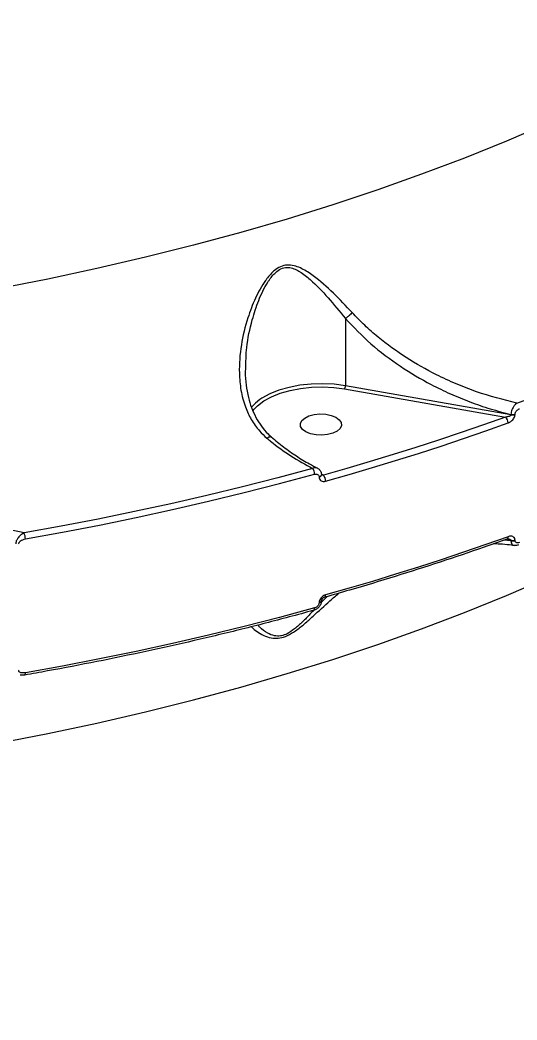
# Model space of a CAD drawing. Header units: millimetres. Extents: x -6901 to 7060, y -7557 to 6158.
# Drawn here: x 2090.5 to 2199, y -2262.1 to -2043.5 of the extents above; entities that cross this region are included whole.
import ezdxf

# ---------------------------------------------------------------- set-up
doc = ezdxf.new("R2010")
doc.units = ezdxf.units.MM
for name, color, linetype in [('DIKOM_ОБЪЕКТ', 7, 'Continuous'), ('DIKOM_РАЗМЕР_ЗОНА', 7, 'Continuous'), ('DIKOM_РАЗМЕР_ОБЪЕКТА', 7, 'Continuous')]:
    doc.layers.add(name, color=color, linetype=linetype)
doc.styles.add('style1', font='arial.ttf', dxfattribs={"width": 0.8})
doc.dimstyles.new('1-50', dxfattribs={"dimtxt": 300, "dimasz": 200, "dimexe": 100, "dimexo": 0, "dimgap": 100, "dimtad": 1, "dimtxsty": 'style1', "dimcen": 200, "dimclrd": 7, "dimclre": 7, "dimclrt": 7, "dimadec": 1, "dimazin": 2, "dimtfac": 1, "dimtmove": 0, "dimatfit": 2, "dimfxl": 0, "dimlwd": 25, "dimlwe": 18, "dimarcsym": 0})

# ---------------------------------------------------------------- blocks, each defined once
blk = doc.blocks.new('*D1')
at = {"layer": 'Defpoints', "color": 0, "transparency": 16777216}
for p in [(-4076.66, -462.32), (4983.51, -3127.59), (4983.51, -6854.07)]:
    blk.add_point(p, dxfattribs=at)
at = {"layer": 'DIKOM_РАЗМЕР_ОБЪЕКТА', "color": 7, "lineweight": 18, "transparency": 16777216}
for p, q in [((-4076.66, -462.32), (-4076.66, -6954.07)), ((4983.51, -3127.59), (4983.51, -6954.07))]:
    blk.add_line(p, q, dxfattribs=at)
at = {"layer": 'DIKOM_РАЗМЕР_ОБЪЕКТА', "color": 7, "lineweight": 25, "transparency": 16777216}
blk.add_line((-3876.66, -6854.07), (4783.51, -6854.07), dxfattribs=at)
at = {"layer": 'DIKOM_РАЗМЕР_ОБЪЕКТА', "color": 7, "transparency": 16777216}
for points in [[(-3876.66, -6820.74), (-3876.66, -6887.4), (-4076.66, -6854.07)], [(4783.51, -6820.74), (4783.51, -6887.4), (4983.51, -6854.07)]]:
    blk.add_solid(points, dxfattribs=at)
at = {"layer": 'DIKOM_РАЗМЕР_ОБЪЕКТА', "color": 7, "transparency": 16777216, "insert": (453.43, -6600.9), "char_height": 300, "attachment_point": 5, "style": 'style1'}
blk.add_mtext('9050', dxfattribs=at)
blk = doc.blocks.new('*D2')
at = {"layer": 'Defpoints', "color": 0, "transparency": 16777216}
for p in [(-1102.73, 4151.17), (-5819.23, -4492.42), (4721.24, -4492.42)]:
    blk.add_point(p, dxfattribs=at)
at = {"layer": 'DIKOM_РАЗМЕР_ОБЪЕКТА', "color": 7, "lineweight": 18, "transparency": 16777216}
for p, q in [((-1102.73, 4151.17), (-5919.23, 4151.17)), ((4721.24, -4492.42), (-5919.23, -4492.42))]:
    blk.add_line(p, q, dxfattribs=at)
at = {"layer": 'DIKOM_РАЗМЕР_ОБЪЕКТА', "color": 7, "lineweight": 25, "transparency": 16777216}
blk.add_line((-5819.23, 3951.17), (-5819.23, -4292.42), dxfattribs=at)
at = {"layer": 'DIKOM_РАЗМЕР_ОБЪЕКТА', "color": 7, "transparency": 16777216}
for points in [[(-5852.56, 3951.17), (-5785.89, 3951.17), (-5819.23, 4151.17)], [(-5852.56, -4292.42), (-5785.89, -4292.42), (-5819.23, -4492.42)]]:
    blk.add_solid(points, dxfattribs=at)
at = {"layer": 'DIKOM_РАЗМЕР_ОБЪЕКТА', "color": 7, "transparency": 16777216, "insert": (-6072.4, -170.63), "char_height": 300, "attachment_point": 5, "rotation": 90, "style": 'style1'}
blk.add_mtext('8650', dxfattribs=at)
blk = doc.blocks.new('*D3')
at = {"layer": 'Defpoints', "color": 0, "transparency": 16777216}
for p in [(-1553.27, 6158.28), (-6450.85, -6312.94), (5659.92, -6312.94)]:
    blk.add_point(p, dxfattribs=at)
at = {"layer": 'DIKOM_РАЗМЕР_ЗОНА', "color": 7, "lineweight": 18, "transparency": 16777216}
for p, q in [((-1553.27, 6158.28), (-6550.85, 6158.28)), ((5659.92, -6312.94), (-6550.85, -6312.94))]:
    blk.add_line(p, q, dxfattribs=at)
at = {"layer": 'DIKOM_РАЗМЕР_ЗОНА', "color": 7, "lineweight": 25, "transparency": 16777216}
blk.add_line((-6450.85, 5958.28), (-6450.85, -6112.94), dxfattribs=at)
at = {"layer": 'DIKOM_РАЗМЕР_ЗОНА', "color": 7, "transparency": 16777216}
for points in [[(-6484.18, 5958.28), (-6417.52, 5958.28), (-6450.85, 6158.28)], [(-6484.18, -6112.94), (-6417.52, -6112.94), (-6450.85, -6312.94)]]:
    blk.add_solid(points, dxfattribs=at)
at = {"layer": 'DIKOM_РАЗМЕР_ЗОНА', "color": 7, "transparency": 16777216, "insert": (-6704.02, -77.33), "char_height": 300, "attachment_point": 5, "rotation": 90, "style": 'style1'}
blk.add_mtext('12500', dxfattribs=at)
blk = doc.blocks.new('*D4')
at = {"layer": 'Defpoints', "color": 0, "transparency": 16777216}
for p in [(-5588.2, -1083.32), (7059.54, -2218.88), (7059.54, -7457.08)]:
    blk.add_point(p, dxfattribs=at)
at = {"layer": 'DIKOM_РАЗМЕР_ЗОНА', "color": 7, "lineweight": 18, "transparency": 16777216}
for p, q in [((-5588.2, -1083.32), (-5588.2, -7557.08)), ((7059.54, -2218.88), (7059.54, -7557.08))]:
    blk.add_line(p, q, dxfattribs=at)
at = {"layer": 'DIKOM_РАЗМЕР_ЗОНА', "color": 7, "lineweight": 25, "transparency": 16777216}
blk.add_line((-5388.2, -7457.08), (6859.54, -7457.08), dxfattribs=at)
at = {"layer": 'DIKOM_РАЗМЕР_ЗОНА', "color": 7, "transparency": 16777216}
for points in [[(-5388.2, -7423.74), (-5388.2, -7490.41), (-5588.2, -7457.08)], [(6859.54, -7423.74), (6859.54, -7490.41), (7059.54, -7457.08)]]:
    blk.add_solid(points, dxfattribs=at)
at = {"layer": 'DIKOM_РАЗМЕР_ЗОНА', "color": 7, "transparency": 16777216, "insert": (735.67, -7203.9), "char_height": 300, "attachment_point": 5, "style": 'style1'}
blk.add_mtext('12650', dxfattribs=at)

msp = doc.modelspace()

# ---------------------------------------------------------------- linework, layer by layer
at = {"layer": 'DIKOM_ОБЪЕКТ', "color": 7, "linetype": 'Continuous', "lineweight": 15}
for p, q in [((2161.534, -2108.742), (2161.534, -2123.451)), ((2139.751, -2120.194), (2139.767, -2119.852)), ((2161.373, -2124.123), (2196.494, -2130.284)), ((2197.689, -2129.793), (2161.534, -2123.451)), ((2141.282, -2128.915), (2141.606, -2128.519)), ((2197.689, -2129.704), (2197.689, -2129.793)), ((2198.588, -2129.726), (2198.588, -2129.637)), ((2155.787, -2143.373), (2155.787, -2143.401)), ((2156.725, -2142.981), (2156.28, -2142.786)), ((2156.312, -2142.919), (2156.312, -2142.948)), ((2197.689, -2157.311), (2196.118, -2157.193)), ((2196.583, -2157.028), (2197.689, -2157.222)), ((2198.588, -2157.244), (2198.588, -2157.155)), ((2197.689, -2157.222), (2197.689, -2157.311)), ((2155.787, -2170.83), (2155.787, -2170.858)), ((2156.312, -2170.377), (2156.312, -2170.405))]:
    msp.add_line(p, q, dxfattribs=at)
at = {"layer": 'DIKOM_ОБЪЕКТ', "color": 7, "linetype": 'Continuous', "lineweight": 15, "flags": 128}
for points in [[(2205.665, -2066.106), (2196.727, -2069.956), (2187.565, -2073.663), (2178.187, -2077.225), (2168.603, -2080.638), (2158.821, -2083.898), (2148.851, -2087.003), (2138.702, -2089.951), (2128.383, -2092.737), (2117.903, -2095.361), (2107.273, -2097.818), (2096.503, -2100.107), (2085.602, -2102.226), (2074.58, -2104.173), (2063.449, -2105.946), (2052.217, -2107.543), (2040.897, -2108.963), (2029.497, -2110.204), (2018.029, -2111.266)], [(2141.606, -2128.519), (2142.326, -2127.797), (2143.708, -2126.757), (2145.382, -2125.838), (2147.308, -2125.061), (2149.441, -2124.444), (2151.733, -2124.003), (2154.128, -2123.746), (2156.571, -2123.68), (2159.005, -2123.807), (2161.373, -2124.123)], [(2161.534, -2123.451), (2159.092, -2123.125), (2156.582, -2122.994), (2154.062, -2123.062), (2151.592, -2123.327), (2149.229, -2123.783), (2147.029, -2124.419), (2145.043, -2125.22), (2143.317, -2126.168), (2142.877, -2126.464)], [(2142.877, -2126.464), (2141.892, -2127.24), (2140.955, -2128.216)], [(2158.432, -2129.911), (2159.439, -2130.319), (2160.182, -2130.856), (2160.601, -2131.48), (2160.661, -2132.138), (2160.359, -2132.78), (2159.719, -2133.351), (2158.792, -2133.806), (2157.654, -2134.108), (2156.396, -2134.233), (2155.121, -2134.17), (2153.932, -2133.925), (2152.925, -2133.518), (2152.182, -2132.98), (2151.763, -2132.357), (2151.702, -2131.698), (2152.004, -2131.057), (2152.645, -2130.485), (2153.572, -2130.03), (2154.71, -2129.728), (2155.968, -2129.603), (2157.243, -2129.666), (2158.432, -2129.911)], [(2196.494, -2130.284), (2191.677, -2131.995), (2186.814, -2133.671), (2181.906, -2135.313), (2176.954, -2136.919), (2171.959, -2138.489), (2166.922, -2140.023), (2161.843, -2141.52), (2156.725, -2142.981)], [(2157.204, -2144.291), (2162.334, -2142.826), (2167.425, -2141.325), (2172.474, -2139.787), (2177.481, -2138.214), (2182.444, -2136.604), (2187.364, -2134.959), (2192.239, -2133.278), (2197.067, -2131.563)], [(2154.377, -2141.487), (2146.755, -2143.542), (2139.053, -2145.516), (2131.274, -2147.409), (2123.421, -2149.219), (2115.497, -2150.945), (2107.507, -2152.588), (2099.452, -2154.145), (2091.337, -2155.617)], [(2091.636, -2156.924), (2099.769, -2155.449), (2107.841, -2153.888), (2115.85, -2152.242), (2123.79, -2150.511), (2131.661, -2148.697), (2139.457, -2146.801), (2147.176, -2144.822), (2154.815, -2142.762)], [(2197.067, -2156.421), (2192.239, -2158.136), (2187.364, -2159.816), (2182.444, -2161.462), (2177.481, -2163.071), (2172.474, -2164.645), (2167.425, -2166.183), (2162.334, -2167.684), (2157.204, -2169.149)], [(2018.029, -2210.611), (2029.497, -2209.55), (2040.897, -2208.308), (2052.217, -2206.888), (2063.449, -2205.291), (2074.58, -2203.518), (2085.602, -2201.572), (2096.503, -2199.453), (2107.273, -2197.164), (2117.903, -2194.706), (2128.383, -2192.083), (2138.702, -2189.296), (2148.851, -2186.349), (2158.821, -2183.244), (2168.603, -2179.983), (2178.187, -2176.57), (2187.565, -2173.009), (2196.727, -2169.302), (2205.665, -2165.452)], [(2154.815, -2172.008), (2147.176, -2174.068), (2139.457, -2176.047), (2131.661, -2177.944), (2123.79, -2179.758), (2115.85, -2181.488), (2107.841, -2183.134), (2099.769, -2184.695), (2091.636, -2186.17)], [(2154.608, -2172.518), (2154.622, -2172.514), (2154.688, -2172.471), (2154.742, -2172.395), (2154.782, -2172.29), (2154.807, -2172.16), (2154.815, -2172.008)], [(2091.487, -2186.668), (2091.505, -2186.662), (2091.55, -2186.623), (2091.587, -2186.552), (2091.614, -2186.45), (2091.631, -2186.321), (2091.636, -2186.17)]]:
    msp.add_lwpolyline(points, dxfattribs=at)
at = {"layer": 'DIKOM_ОБЪЕКТ', "color": 7, "linetype": 'Continuous', "lineweight": 15}
for centre, radius, start, end in [((2044.816, -1700.537), 453.693, 289.86957, 299.01126), ((2160.116, -2123.467), 1.418, 332.40664, 0.62783), ((2195.341, -2131.569), 1.726, 0.19545, 48.10675), ((2198.009, -2127.923), 1.81, 259.8298, 288.68899), ((2198.009, -2128.011), 1.811, 259.82774, 288.67596), ((2152.731, -2142.765), 2.084, 0.08818, 37.84515), ((2155.732, -2142.777), 0.598, 275.32746, 345.84779), ((2155.735, -2142.812), 0.591, 275.04371, 347.43151), ((2155.202, -2144.28), 2.002, 359.69918, 40.45874), ((2088.691, -2156.91), 2.945, 359.7333, 26.03785), ((2196.553, -2156.501), 0.52, 302.53231, 8.8705), ((2198.009, -2155.443), 1.808, 259.804, 288.69969), ((2198.009, -2155.531), 1.808, 259.804, 288.69969), ((2156.701, -2169.242), 0.511, 305.12522, 10.48304), ((2155.734, -2170.239), 0.593, 275.14052, 346.88346), ((2155.732, -2170.264), 0.597, 275.2655, 346.08646)]:
    msp.add_arc(centre, radius, start, end, dxfattribs=at)
for points, knots in [([(2163.038, -2107.458), (2161.667, -2106.007), (2158.887, -2103.065), (2155.252, -2099.849), (2152.472, -2098.002), (2150.676, -2097.241), (2149.221, -2096.962), (2147.695, -2097.187), (2146.029, -2098.116), (2144.891, -2099.33), (2143.348, -2101.4), (2141.782, -2104.299), (2139.966, -2109.044), (2138.636, -2114.557), (2138.218, -2119.912), (2138.636, -2124.466), (2139.519, -2127.885), (2140.91, -2130.871), (2142.51, -2133.16), (2143.827, -2134.378), (2144.38, -2134.888)], [0, 0, 0, 0, 0.0952091, 0.1929559, 0.2447997, 0.2710695, 0.2981704, 0.3242903, 0.3503879, 0.3910761, 0.4019416, 0.4719631, 0.5438088, 0.6393955, 0.737852, 0.7988547, 0.8613636, 0.9113744, 0.9628374, 1, 1, 1, 1]), ([(2139.767, -2119.852), (2139.795, -2118.26), (2139.858, -2114.637), (2140.984, -2109.571), (2142.492, -2104.767), (2143.888, -2101.862), (2145.262, -2099.769), (2146.247, -2098.574), (2147.749, -2097.662), (2149.08, -2097.503), (2150.295, -2097.809), (2151.106, -2098.219), (2152.32, -2098.955), (2154.509, -2100.734), (2157.794, -2104.123), (2160.287, -2107.202), (2161.534, -2108.742)], [0, 0, 0, 0, 0.1084064, 0.246739, 0.3466591, 0.4462005, 0.4610771, 0.5155054, 0.5491798, 0.582723, 0.6148765, 0.647238, 0.6541116, 0.7260628, 0.8629793, 1, 1, 1, 1]), ([(2161.534, -2108.742), (2161.534, -2108.742), (2161.534, -2108.741), (2161.535, -2108.74), (2161.535, -2108.739), (2161.535, -2108.739)], [0, 0, 0, 0, 0.421182, 0.7772934, 1, 1, 1, 1]), ([(2163.038, -2107.458), (2162.99, -2107.507), (2162.836, -2107.667), (2162.501, -2107.983), (2162.022, -2108.392), (2161.698, -2108.624), (2161.535, -2108.739)], [0, 0, 0, 0, 0.1074334, 0.3494524, 0.6746942, 1, 1, 1, 1]), ([(2161.535, -2108.739), (2163.343, -2110.626), (2167.004, -2114.448), (2173.412, -2119.23), (2179.322, -2122.753), (2184.45, -2125.243), (2188.764, -2127.016), (2193.183, -2128.541), (2196.187, -2129.317), (2197.689, -2129.704)], [0, 0, 0, 0, 0.1852057, 0.3752217, 0.5580265, 0.667272, 0.7765213, 0.8882597, 1, 1, 1, 1]), ([(2199.017, -2127.221), (2196.053, -2126.475), (2191.572, -2125.349), (2185.73, -2123.064), (2180.554, -2120.683), (2174.737, -2117.382), (2169.569, -2113.625), (2165.705, -2110.246), (2163.927, -2108.387), (2163.038, -2107.458)], [0, 0, 0, 0, 0.2227145, 0.336733, 0.4507475, 0.6310039, 0.813277, 0.9066457, 1, 1, 1, 1]), ([(2139.652, -2120.185), (2139.651, -2120.242), (2139.617, -2121.286), (2139.826, -2123.245), (2140.278, -2125.871), (2140.994, -2128.239), (2141.934, -2130.364), (2143.158, -2132.298), (2144.304, -2133.718), (2145.126, -2134.395), (2145.374, -2134.6)], [0, 0, 0, 0, 0.0102621, 0.1881849, 0.3587941, 0.5021425, 0.6529478, 0.799545, 0.939462, 1, 1, 1, 1]), ([(2091.337, -2155.617), (2088.608, -2155.022), (2083.149, -2153.831), (2074.978, -2151.371), (2066.855, -2148.428), (2058.187, -2144.651), (2050.738, -2140.726), (2044.518, -2136.839), (2039.945, -2133.583), (2035.69, -2130.13), (2033.178, -2127.562), (2031.994, -2126.351)], [0, 0, 0, 0, 0.1269751, 0.2539552, 0.3836724, 0.5133753, 0.6746731, 0.7565621, 0.8384277, 0.9238217, 1, 1, 1, 1]), ([(2199.017, -2127.221), (2198.992, -2127.238), (2198.818, -2127.36), (2198.516, -2127.655), (2198.167, -2128.154), (2197.913, -2128.675), (2197.738, -2129.207), (2197.705, -2129.537), (2197.689, -2129.704)], [0, 0, 0, 0, 0.0391474, 0.2683374, 0.4663899, 0.6436471, 0.8199167, 1, 1, 1, 1]), ([(2198.588, -2129.637), (2198.596, -2129.553), (2198.612, -2129.386), (2198.735, -2129.125), (2198.92, -2128.877), (2199.18, -2128.648), (2199.404, -2128.522), (2199.535, -2128.472), (2199.554, -2128.465)], [0, 0, 0, 0, 0.1672827, 0.3344479, 0.5091273, 0.7130838, 0.9577868, 1, 1, 1, 1]), ([(2197.689, -2129.793), (2197.686, -2129.815), (2197.68, -2129.859), (2197.623, -2129.948), (2197.492, -2130.049), (2197.263, -2130.151), (2196.945, -2130.237), (2196.676, -2130.273), (2196.516, -2130.282), (2196.494, -2130.284)], [0, 0, 0, 0, 0.0552407, 0.10986, 0.2437146, 0.417592, 0.6518119, 0.9518611, 1, 1, 1, 1]), ([(2197.067, -2131.563), (2197.095, -2131.552), (2197.302, -2131.474), (2197.658, -2131.274), (2198.069, -2130.908), (2198.359, -2130.518), (2198.551, -2130.113), (2198.576, -2129.855), (2198.588, -2129.726)], [0, 0, 0, 0, 0.0392199, 0.2872204, 0.4951788, 0.6710076, 0.835309, 1, 1, 1, 1]), ([(2144.38, -2134.888), (2144.4, -2134.875), (2144.561, -2134.762), (2144.856, -2134.604), (2145.179, -2134.526), (2145.288, -2134.61), (2145.336, -2134.647)], [0, 0, 0, 0, 0.0464122, 0.3750181, 0.7286694, 1, 1, 1, 1]), ([(2144.38, -2134.888), (2144.653, -2135.113), (2146.369, -2136.522), (2149.679, -2138.94), (2152.79, -2140.627), (2154.377, -2141.487)], [0, 0, 0, 0, 0.0849866, 0.5334688, 1, 1, 1, 1]), ([(2145.342, -2134.628), (2146.237, -2135.369), (2148.038, -2136.86), (2150.828, -2138.808), (2153.301, -2140.354), (2154.841, -2141.131), (2155.427, -2141.426)], [0, 0, 0, 0, 0.273536, 0.5505728, 0.8288022, 1, 1, 1, 1]), ([(2155.416, -2141.456), (2155.263, -2141.403), (2154.953, -2141.296), (2154.57, -2141.423), (2154.377, -2141.487)], [0, 0, 0, 0, 0.4929402, 1, 1, 1, 1]), ([(2155.415, -2141.474), (2155.461, -2141.49), (2155.696, -2141.571), (2156.022, -2141.928), (2156.29, -2142.427), (2156.288, -2142.784), (2156.287, -2142.923)], [0, 0, 0, 0, 0.0805486, 0.4166461, 0.7743606, 1, 1, 1, 1]), ([(2154.815, -2142.762), (2154.93, -2142.741), (2155.159, -2142.7), (2155.463, -2142.785), (2155.683, -2142.969), (2155.778, -2143.187), (2155.785, -2143.33), (2155.787, -2143.373)], [0, 0, 0, 0, 0.2336477, 0.4673431, 0.6955323, 0.9087249, 1, 1, 1, 1]), ([(2155.787, -2143.401), (2155.791, -2143.465), (2155.801, -2143.673), (2155.937, -2143.991), (2156.256, -2144.261), (2156.7, -2144.385), (2157.036, -2144.322), (2157.204, -2144.291)], [0, 0, 0, 0, 0.0931726, 0.3039233, 0.5302185, 0.7651817, 1, 1, 1, 1]), ([(2156.725, -2142.981), (2156.635, -2142.978), (2156.471, -2142.972), (2156.322, -2142.914), (2156.256, -2142.889)], [0, 0, 0, 0, 0.5532802, 1, 1, 1, 1]), ([(2091.337, -2155.617), (2091.102, -2155.743), (2090.639, -2155.989), (2090.082, -2156.565), (2089.745, -2157.113), (2089.566, -2157.578), (2089.538, -2157.847), (2089.524, -2157.985)], [0, 0, 0, 0, 0.2736117, 0.5372338, 0.7207869, 0.8565591, 1, 1, 1, 1]), ([(2090.162, -2157.985), (2090.171, -2157.916), (2090.189, -2157.777), (2090.335, -2157.55), (2090.617, -2157.295), (2091.073, -2157.055), (2091.442, -2156.969), (2091.636, -2156.924)], [0, 0, 0, 0, 0.1189672, 0.2374302, 0.4123021, 0.6910201, 1, 1, 1, 1]), ([(2196.833, -2156.939), (2195.171, -2157.533), (2190.353, -2159.254), (2182.243, -2162), (2172.449, -2165.129), (2164.014, -2167.668), (2158.822, -2169.141), (2156.995, -2169.659)], [0, 0, 0, 0, 0.1293311, 0.3750694, 0.6208053, 0.8665366, 1, 1, 1, 1]), ([(2197.118, -2156.889), (2197.11, -2156.888), (2197.09, -2156.884), (2196.961, -2156.891), (2196.856, -2156.935), (2196.83, -2156.946)], [0, 0, 0, 0, 0.3190519, 0.8321499, 1, 1, 1, 1]), ([(2198.588, -2157.155), (2198.585, -2157.096), (2198.575, -2156.892), (2198.44, -2156.603), (2198.126, -2156.366), (2197.659, -2156.265), (2197.276, -2156.365), (2197.067, -2156.421)], [0, 0, 0, 0, 0.0796383, 0.2757536, 0.4707929, 0.7105024, 1, 1, 1, 1]), ([(2197.125, -2156.895), (2197.195, -2156.906), (2197.348, -2156.93), (2197.521, -2157.002), (2197.632, -2157.088), (2197.681, -2157.154), (2197.687, -2157.202), (2197.689, -2157.222)], [0, 0, 0, 0, 0.2911186, 0.6339549, 0.7759248, 0.90575, 1, 1, 1, 1]), ([(2198.383, -2158.361), (2198.208, -2158.336), (2196.702, -2158.118), (2195.209, -2158.047), (2193.889, -2157.985)], [0, 0, 0, 0, 0.1161316, 1, 1, 1, 1]), ([(2197.689, -2157.311), (2197.695, -2157.389), (2197.713, -2157.648), (2197.837, -2158), (2198.074, -2158.285), (2198.288, -2158.318), (2198.388, -2158.333)], [0, 0, 0, 0, 0.1345729, 0.4430645, 0.7387506, 1, 1, 1, 1]), ([(2199.316, -2158.216), (2199.243, -2158.245), (2198.95, -2158.362), (2198.617, -2158.421), (2198.386, -2158.353), (2198.381, -2158.351)], [0, 0, 0, 0, 0.2460689, 0.9813034, 1, 1, 1, 1]), ([(2199.554, -2157.711), (2199.415, -2157.748), (2199.169, -2157.814), (2198.873, -2157.746), (2198.68, -2157.596), (2198.597, -2157.412), (2198.59, -2157.283), (2198.588, -2157.244)], [0, 0, 0, 0, 0.3025846, 0.5347118, 0.7255099, 0.9171267, 1, 1, 1, 1]), ([(2141.002, -2176.103), (2141.109, -2176.215), (2141.512, -2176.634), (2142.549, -2177.385), (2143.974, -2178.18), (2145.544, -2178.661), (2147.209, -2178.648), (2148.947, -2178.081), (2150.793, -2176.94), (2152.639, -2175.453), (2155.143, -2173.222), (2157.622, -2170.877), (2159.459, -2169.32), (2160.108, -2168.77)], [0, 0, 0, 0, 0.0378336, 0.1413067, 0.2445882, 0.3356282, 0.4004551, 0.4662237, 0.5395732, 0.625736, 0.7142349, 0.8989861, 1, 1, 1, 1]), ([(2157.204, -2169.149), (2157.069, -2169.197), (2156.78, -2169.3), (2156.377, -2169.595), (2156.05, -2169.977), (2155.83, -2170.406), (2155.801, -2170.689), (2155.787, -2170.83)], [0, 0, 0, 0, 0.1890167, 0.4045138, 0.6068569, 0.8033675, 1, 1, 1, 1]), ([(2157.53, -2169.506), (2157.409, -2169.626), (2156.992, -2170.04), (2156.549, -2170.509), (2156.234, -2170.842)], [0, 0, 0, 0, 0.2885138, 1, 1, 1, 1]), ([(2156.993, -2169.664), (2156.966, -2169.671), (2156.886, -2169.691), (2156.721, -2169.781), (2156.552, -2169.922), (2156.428, -2170.071), (2156.353, -2170.207), (2156.317, -2170.31), (2156.312, -2170.369), (2156.312, -2170.375), (2156.312, -2170.376)], [0, 0, 0, 0, 0.0968227, 0.2952893, 0.4684205, 0.6152601, 0.7427062, 0.8573453, 0.9810608, 1, 1, 1, 1]), ([(2154.68, -2172.465), (2154.386, -2172.772), (2153.584, -2173.611), (2152.192, -2175.046), (2150.553, -2176.53), (2148.963, -2177.629), (2147.891, -2178.019), (2146.952, -2178.185), (2145.816, -2178.122), (2144.287, -2177.412), (2143.097, -2176.547), (2142.553, -2175.899), (2142.417, -2175.737)], [0, 0, 0, 0, 0.0730586, 0.1995664, 0.3254261, 0.4265735, 0.5006435, 0.5152627, 0.6039349, 0.7331171, 0.9334302, 1, 1, 1, 1]), ([(2156.296, -2170.407), (2156.301, -2170.451), (2156.327, -2170.698), (2156.176, -2171.173), (2155.822, -2171.77), (2155.274, -2172.274), (2154.82, -2172.424), (2154.605, -2172.496)], [0, 0, 0, 0, 0.0467181, 0.2640424, 0.5018943, 0.7633392, 1, 1, 1, 1]), ([(2155.787, -2170.858), (2155.777, -2170.954), (2155.758, -2171.146), (2155.608, -2171.439), (2155.384, -2171.701), (2155.107, -2171.905), (2154.908, -2171.976), (2154.815, -2172.008)], [0, 0, 0, 0, 0.195234, 0.3901006, 0.5932969, 0.8111559, 1, 1, 1, 1]), ([(2154.608, -2172.518), (2152.823, -2173.007), (2147.646, -2174.423), (2138.966, -2176.657), (2128.528, -2179.17), (2117.959, -2181.532), (2107.267, -2183.743), (2098.426, -2185.435), (2093.141, -2186.374), (2091.487, -2186.668)], [0, 0, 0, 0, 0.0879825, 0.2551503, 0.4223169, 0.5894814, 0.7566428, 0.9238008, 1, 1, 1, 1]), ([(2091.636, -2186.17), (2091.36, -2186.198), (2090.962, -2186.238), (2090.514, -2186.107), (2090.296, -2185.962), (2090.18, -2185.793), (2090.168, -2185.676), (2090.162, -2185.623)], [0, 0, 0, 0, 0.4370838, 0.6288751, 0.7909276, 0.9060549, 1, 1, 1, 1]), ([(2091.486, -2186.656), (2091.377, -2186.678), (2091.037, -2186.747), (2090.699, -2186.709), (2090.47, -2186.684)], [0, 0, 0, 0, 0.3218112, 1, 1, 1, 1])]:
    msp.add_open_spline(points, degree=3, knots=knots, dxfattribs=at)

# ---------------------------------------------------------------- dimensions: what is measured, and where the dimension line sits
at = {"layer": 'DIKOM_РАЗМЕР_ЗОНА'}
dim = msp.add_linear_dim(base=(-6450.85, -6312.937), p1=(-1553.272, 6158.285), p2=(5659.925, -6312.937), angle=90, text='12500', dimstyle='1-50', dxfattribs=at)
dim.commit()
dim.dimension.update_dxf_attribs({"geometry": '*D3', "text_midpoint": (-6450.85, -77.326), "dimtype": 160})
dim = msp.add_linear_dim(base=(7059.538, -7457.077), p1=(-5588.199, -1083.325), p2=(7059.538, -2218.883), text='12650', dimstyle='1-50', dxfattribs=at)
dim.commit()
dim.dimension.update_dxf_attribs({"geometry": '*D4', "text_midpoint": (735.669, -7457.077), "dimtype": 160})
at = {"layer": 'DIKOM_РАЗМЕР_ОБЪЕКТА'}
dim = msp.add_linear_dim(base=(-5819.225, -4492.425), p1=(-1102.732, 4151.169), p2=(4721.24, -4492.425), angle=90, text='8650', dimstyle='1-50', dxfattribs=at)
dim.commit()
dim.dimension.update_dxf_attribs({"geometry": '*D2', "text_midpoint": (-5819.225, -170.628), "dimtype": 160})
dim = msp.add_linear_dim(base=(4983.514, -6854.07), p1=(-4076.663, -462.325), p2=(4983.514, -3127.595), text='9050', dimstyle='1-50', dxfattribs=at)
dim.commit()
dim.dimension.update_dxf_attribs({"geometry": '*D1', "text_midpoint": (453.425, -6854.07), "dimtype": 160})

doc.saveas('drawing.dxf')
